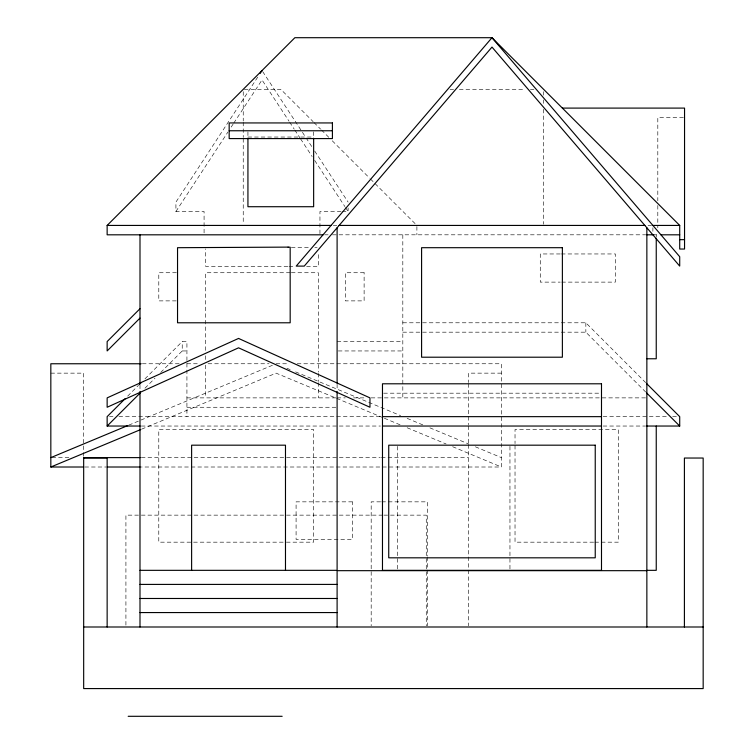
<?xml version="1.0" encoding="UTF-8"?>
<svg xmlns="http://www.w3.org/2000/svg" width="754" height="754" viewBox="0 0 754 754"><rect width="100%" height="100%" fill="white"/><g stroke="black" fill="none" stroke-linecap="round" stroke-linejoin="round"><path stroke-width="0.57" stroke-dasharray="3.77 2.83" d="M257.717 77.125L175.918 202.11L175.918 211.497L204.08 211.497L204.08 234.814M175.918 211.497L227.962 131.969M231.176 127.058L233.109 124.118M233.749 123.138L262.015 79.943L288.999 121.168M127.671 396.123L138.5 385.294M144.966 378.828L182.232 341.562L186.926 341.562L186.926 416.651M144.966 388.216L155.004 378.178M160.696 372.485L182.232 350.949L182.232 341.562M128.802 425.133L272.844 365.115M141.658 429.158L276.096 373.145L383.315 417.82M244.324 89.321L280.79 89.321L313.155 121.686M450.063 89.321L453.559 89.321M459.374 89.321L524.586 89.321M530.411 89.321L533.907 89.321M683.388 117.483L657.808 117.483L657.808 200.79M247.934 137.04L313.645 137.04M341.072 211.497L319.95 211.497L319.95 233.646M342.25 211.497L348.112 211.497L348.112 207.972M333.268 225.427L336.802 225.427M648.035 225.427L651.55 225.427M324.625 234.814L328.131 234.814M332.41 234.814L645.688 234.814M652.889 234.814L658.638 234.814M291.346 247.698L310.12 247.698M314.814 247.698L317.161 247.698M560.231 253.957L540.279 253.957L540.279 282.119L560.231 282.119M561.4 253.957L615.377 253.957L615.377 282.119L561.4 282.119M287.83 266.473L205.701 266.473L205.701 248.867M288.999 266.473L294.871 266.473M306.605 266.473L318.339 266.473L318.339 252.392M176.389 272.731L158.792 272.731L158.792 300.884L176.389 300.884M290.177 272.731L205.701 272.731L205.701 351.091M291.346 272.731L318.339 272.731L318.339 372.146M402.815 322.787L585.849 322.787L645.65 382.598M402.815 332.175L585.849 332.175L645.65 391.986M337.104 341.562L402.815 341.562M182.232 350.949L186.926 350.949M338.282 350.949L402.815 350.949M142.346 363.758L179.886 363.758M186.926 363.758L199.829 363.758M208.047 363.758L269.055 363.758M276.096 363.758L288.999 363.758M297.217 363.758L501.372 363.758L501.372 467.009L141.347 467.009M50.829 373.145L83.675 373.145L83.675 457.621M501.372 373.145L468.517 373.145L468.517 382.532M383.654 393.183L600.316 393.183M186.926 397.876L335.935 397.876M337.104 397.876L345.351 397.876M353.532 397.876L366.548 397.876M371.138 397.876L645.688 397.876M186.926 407.264L335.935 407.264M109.5 416.651L113.034 416.651M118.925 416.651L380.468 416.651M603.134 416.651L667.931 416.651M672.643 416.651L677.356 416.651M141.309 426.038L380.468 426.038M603.134 426.038L645.547 426.038M51.951 457.621L68.85 457.621M141.347 457.621L380.252 457.621M381.43 457.621L468.517 457.621M84.853 467.009L106.041 467.009M380.563 501.844L371.185 501.844L371.185 625.82M381.741 501.844L427.499 501.844L427.499 555.651M382.693 515.142L125.918 515.142L125.918 625.82M383.871 515.142L426.274 515.142L426.274 625.82M283.155 542.173L158.783 542.173L158.783 429.535L313.655 429.535L313.655 542.173L284.324 542.173M593.643 542.173L515.029 542.173L515.029 444.785M594.812 542.173L618.28 542.173L618.28 429.535L515.029 429.535L515.029 443.616M286.925 368.272L290.177 369.62M295.596 371.882L400.647 415.652M407.141 418.357L423.39 425.133M429.893 427.838L468.875 444.087M475.378 446.792L501.372 457.621M384.399 418.272L400.647 425.039M407.141 427.744L446.132 443.993M452.636 446.698L501.372 467.009M313.984 122.525L320.629 129.16M321.458 129.99L328.923 137.454M332.241 140.781L369.592 178.123M370.421 178.952L416.067 224.598M262.656 71.536L312.175 147.19M314.701 151.054L348.112 202.11M289.649 122.157L294.145 129.028M294.786 130.008L299.922 137.859M300.573 138.84L312.137 156.512M314.701 160.442L344.898 206.587M345.539 207.567L348.112 211.497M657.808 205.484L657.808 227.774M656.244 234.814L656.244 237.152M652.889 227.774L652.889 231.29M585.849 322.787L585.849 332.175M543.606 91.668L543.606 95.192M543.606 99.886L543.606 103.402M543.606 109.273L543.606 224.249M509.958 446.349L509.958 570.335M468.517 383.701L468.517 415.379M468.517 416.557L468.517 424.766M468.517 425.944L468.517 443.541M468.517 444.719L468.517 625.82M427.499 556.82L427.499 625.82M416.896 226.596L416.896 234.814M402.815 234.814L402.815 397.876M397.32 446.349L397.32 569.166M337.104 384.191L337.104 390.223M318.339 373.315L318.339 381.505M318.339 382.674L318.339 397.876M313.645 131.809L313.645 137.775M247.934 131.809L247.934 137.775M243.24 91.668L243.24 121.008M243.24 122.176L243.24 137.426M243.24 138.604L243.24 224.249M205.701 355.775L205.701 360.45M205.701 365.134L205.701 397.876M139.999 384.974L139.999 390.27M364.116 272.731L345.341 272.731L345.341 300.884L364.116 300.884L364.116 272.731M352.41 501.844L296.086 501.844L296.086 539.393L352.41 539.393L352.41 501.844"/><path stroke-width="1.13" d="M260.092 73.496L262.015 70.556M323.032 234.814L107.143 234.814L107.143 225.427L294.871 37.7L491.985 37.7L679.712 225.427L679.712 249.037L684.547 249.037L684.547 108.095L562.38 108.095M139.999 308.706L107.143 341.562L107.143 350.949L139.999 318.094M125.211 398.583L107.143 416.651L107.143 426.038L140.131 426.038M139.32 384.474L140.979 382.815M107.143 426.038L140.15 393.032M50.829 457.621L127.718 425.586M141.168 363.758L50.829 363.758L50.829 467.009L140.715 429.554M229.169 130.762L332.41 130.762M107.143 225.427L331.072 225.427M339.121 225.427L644.849 225.427M652.889 225.427L679.712 225.427M646.857 234.814L653.897 234.814M660.938 234.814L679.712 234.814M679.712 239.649L684.547 239.649M646.857 358.772L656.244 358.772L656.244 238.321M382.476 416.651L601.494 416.651M382.476 426.038L601.494 426.038M646.725 426.038L679.712 426.038L679.712 416.651L646.48 383.428M140.169 457.621L83.675 457.621L83.675 688.581L703.171 688.581L703.171 458.036L684.406 458.036L684.406 626.998M83.675 458.036L107.143 458.036L107.143 626.998M50.829 467.009L83.675 467.009M107.219 467.009L140.169 467.009M139.999 570.335L337.104 570.335L337.104 391.401M646.857 570.335L656.244 570.335L656.244 426.038M646.857 570.674L337.104 570.674L337.104 626.998M139.999 584.407L337.104 584.407M139.999 598.487L337.104 598.487M139.999 612.568L337.104 612.568M83.675 626.998L703.171 626.998M128.18 716.3L282.156 716.3M646.48 392.815L679.712 426.038M646.857 227.774L646.857 626.998M337.104 227.774L337.104 383.164M313.645 138.199L313.645 206.719L247.934 206.719L247.934 138.199M285.483 570.335L285.483 445.18L191.62 445.18L191.62 570.335M139.999 234.814L139.999 383.795M139.999 391.392L139.999 626.998M491.985 37.7L296.209 266.105L304.258 266.105L491.985 47.087L679.712 266.105L679.712 256.718L491.985 37.7M238.556 338.433L107.143 397.876L107.143 407.264L238.556 347.82L369.96 407.264L369.96 397.876L238.556 338.433M288.085 247.114L177.539 247.698L177.539 322.787L290.177 322.787L290.177 247.218L288.085 247.114M332.41 122.94L229.169 122.94L229.169 138.585L332.41 138.585L332.41 122.94M562.38 247.698L421.59 247.698L421.59 357.207L562.38 357.207L562.38 247.698M601.494 383.795L382.476 383.795L382.476 570.335L601.494 570.335L601.494 383.795M595.236 445.18L388.734 445.18L388.734 557.819L595.236 557.819L595.236 445.18"/></g></svg>
